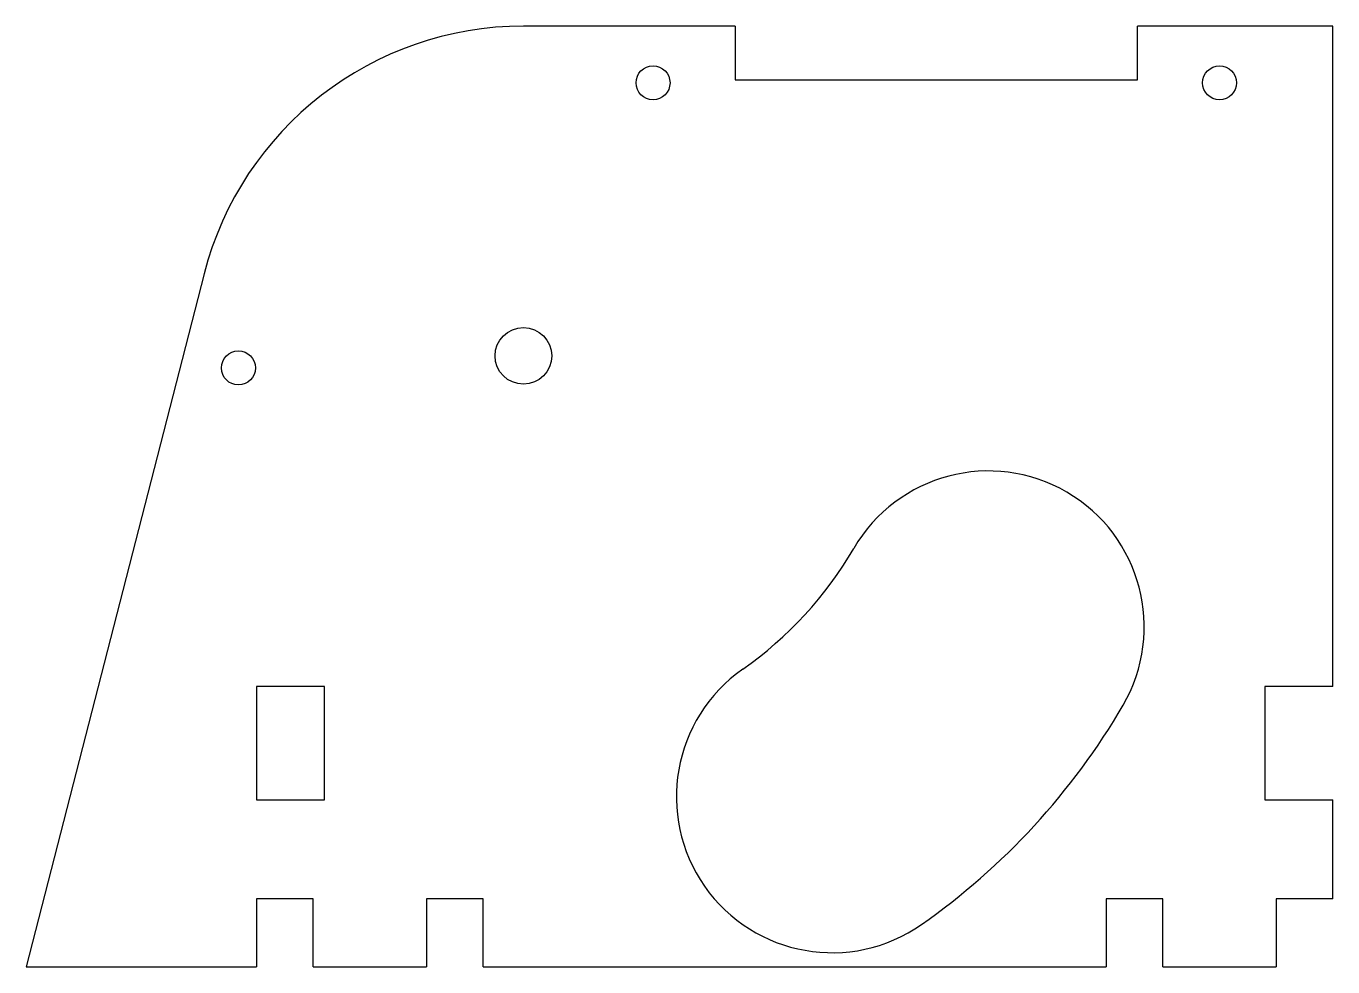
# Model space of a CAD drawing. Header units: millimetres. Extents: x -10 to 105, y 0 to 83.
import ezdxf

# ---------------------------------------------------------------- set-up
doc = ezdxf.new("R2010")
doc.units = ezdxf.units.MM

msp = doc.modelspace()

# ---------------------------------------------------------------- linework, layer by layer
at = {"color": 7, "linetype": 'Continuous', "lineweight": 25}
for p, q in [((52.25, 83), (33.56, 83)), ((52.25, 83), (52.25, 78.25)), ((105, 83), (87.75, 83)), ((87.75, 78.25), (87.75, 83)), ((105, 24.75), (105, 83)), ((52.25, 78.25), (87.75, 78.25)), ((5.39, 61.15), (-10.32, 0)), ((10, 24.75), (10, 14.75)), ((16, 24.75), (10, 24.75)), ((16, 14.75), (16, 24.75)), ((99, 24.75), (99, 14.75)), ((105, 24.75), (99, 24.75)), ((10, 14.75), (16, 14.75)), ((99, 14.75), (105, 14.75)), ((105, 6), (105, 14.75)), ((10, 6), (10, 0)), ((15, 6), (10, 6)), ((15, 0), (15, 6)), ((25, 6), (25, 0)), ((30, 6), (25, 6)), ((30, 0), (30, 6)), ((85, 6), (85, 0)), ((90, 6), (85, 6)), ((90, 0), (90, 6)), ((100, 6), (100, 0)), ((105, 6), (100, 6)), ((-10.32, 0), (10, 0)), ((15, 0), (25, 0)), ((30, 0), (85, 0)), ((90, 0), (100, 0))]:
    msp.add_line(p, q, dxfattribs=at)
for centre, radius in [((45, 78), 1.5), ((95, 78), 1.5), ((33.56, 53.91), 2.5), ((8.41, 52.84), 1.5)]:
    msp.add_circle(centre, radius, dxfattribs=at)
for centre, radius, start, end in [((33.56, 53.91), 29.09, 90, 165.5906), ((74.6, 30), 13.75, 329.7773, 149.7773), ((33.56, 53.91), 33.75, 305, 329.7773), ((60.81, 15), 13.75, 125, 305), ((33.56, 53.91), 61.25, 305, 329.7773)]:
    msp.add_arc(centre, radius, start, end, dxfattribs=at)

doc.saveas('drawing.dxf')
